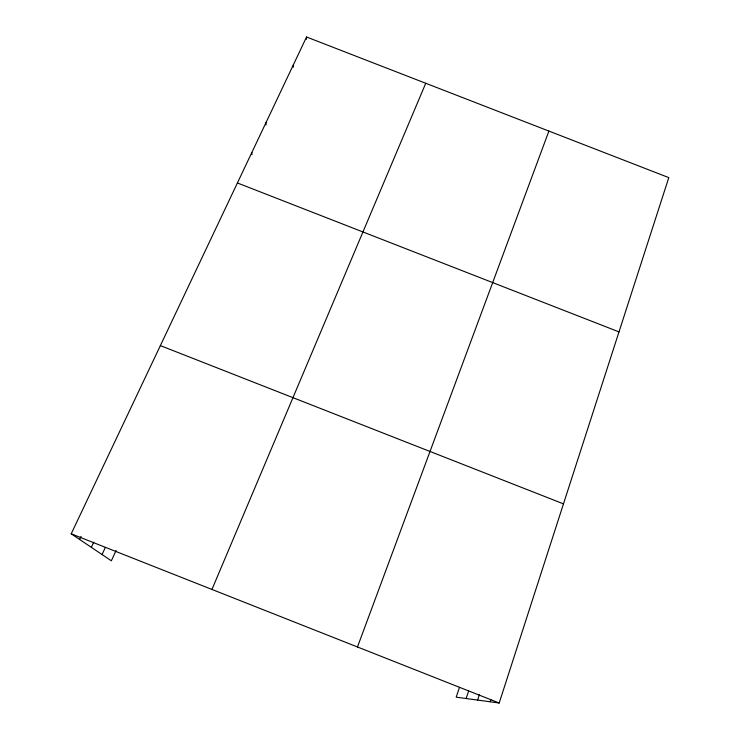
<?xml version="1.0" encoding="UTF-8"?>
<svg xmlns="http://www.w3.org/2000/svg" width="740" height="740" viewBox="0 0 740 740"><rect width="100%" height="100%" fill="white"/><g stroke="black" fill="none" stroke-linecap="round" stroke-linejoin="round"><path stroke-width="1.11" d="M293.243 67.21L293.299 64.981M306.453 39.312L306.554 37L668.793 177.619L499.195 703L456.182 697.173L459.466 687.386M490.185 701.779L490.888 699.615M477.615 700.077L479.391 694.684M466.126 698.523L468.642 690.975M357.466 646.973L548.904 131.082M211.954 589.447L425.75 83.269M116.106 550.421L111.352 560.809L71.207 533.808L306.554 37M102.065 554.556L105.376 547.369M91.344 547.35L93.73 542.226M79.606 539.46L81.058 536.38M237.411 182.965L618.991 331.89M160.367 345.599L563.473 503.866M71.207 533.808L499.195 703M251.831 152.523L251.942 154.715M265.947 122.72L266.002 125.023"/></g></svg>
